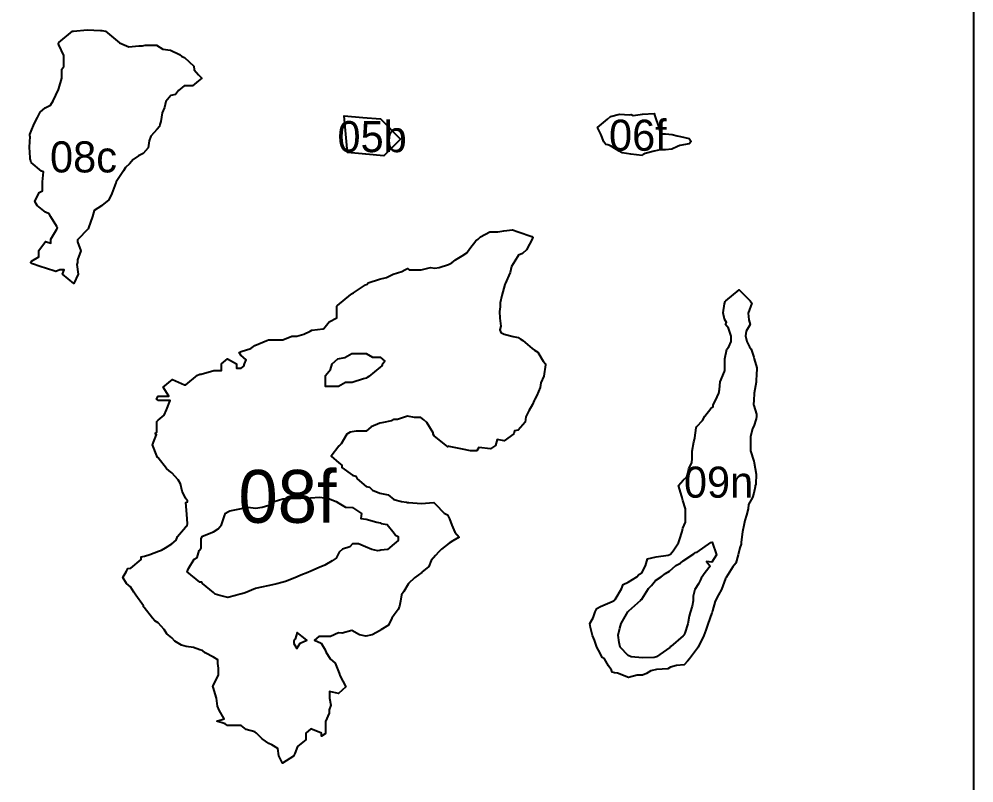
# Model space of a CAD drawing. Header units: millimetres. Extents: x 0 to 500, y 0 to 700.
# Drawn here: x 423.2 to 500, y 252.7 to 314.1 of the extents above; entities that cross this region are included whole.
import ezdxf
from ezdxf.enums import TextEntityAlignment as Align

# ---------------------------------------------------------------- set-up
doc = ezdxf.new("R2010")
doc.units = ezdxf.units.MM
for name, color, linetype in [('CORTE', 1, 'Continuous'), ('GRABADO', 5, 'Continuous'), ('HOJA', 8, 'Continuous')]:
    doc.layers.add(name, color=color, linetype=linetype)

msp = doc.modelspace()

# ---------------------------------------------------------------- linework, layer by layer
at = {"layer": 'CORTE'}
for points in [[(426.346, 312.192), (426.36, 312.236), (427.45, 313.145), (427.518, 313.155), (427.533, 313.157), (427.544, 313.156), (428.647, 313.248), (429.698, 313.205), (429.761, 313.197), (429.829, 313.202), (430.114, 313.143), (430.92, 312.472), (431.08, 312.338), (431.231, 312.212), (431.994, 311.894), (432.797, 311.977), (433.086, 311.977), (433.315, 312.032), (434.229, 312.032), (434.729, 311.707), (435.339, 311.635), (436.077, 311.283), (436.26, 311.109), (436.471, 311.021), (437.224, 310.331), (437.256, 310.028), (437.596, 309.632), (437.87, 309.359), (437.587, 309.156), (437.104, 308.754), (436.455, 308.754), (435.983, 308.389), (435.74, 308.058), (435.36, 307.984), (434.966, 307.482), (434.857, 307.01), (434.673, 306.569), (434.566, 305.883), (434.484, 305.644), (434.455, 305.479), (434.262, 305.271), (433.755, 304.699), (433.638, 304.327), (433.544, 303.777), (433.142, 303.308), (432.77, 303.122), (432.352, 302.828), (432.037, 302.467), (431.724, 302.173), (431.556, 301.916), (430.972, 301.025), (430.966, 301.007), (430.958, 300.984), (430.94, 300.953), (430.624, 300.076), (430.388, 299.584), (429.831, 299.121), (429.803, 299.097), (429.191, 298.732), (429.071, 298.23), (428.741, 297.317), (428.736, 297.306), (428.735, 297.29), (428.708, 297.246), (427.867, 296.369), (427.867, 296.198), (428.116, 295.473), (427.867, 294.747), (427.867, 294.529), (427.797, 294.382), (427.912, 293.609), (427.565, 292.835), (426.65, 293.597), (426.786, 293.938), (426.44, 293.938), (426.113, 293.802), (425.29, 294.077), (424.948, 294.191), (424.165, 294.452), (424.067, 294.534), (424.151, 294.649), (424.761, 294.989), (424.761, 295.497), (425.283, 296.223), (425.71, 296.105), (425.71, 296.42), (426.196, 297.227), (426.255, 297.326), (426.196, 297.424), (425.721, 298.213), (425.577, 298.454), (425.274, 298.58), (424.616, 299.129), (424.432, 299.437), (424.779, 300.16), (425.055, 300.303), (425.055, 301.034), (425.127, 301.82), (424.954, 301.892), (424.136, 302.574), (424.069, 302.809), (424.047, 302.87), (424.047, 302.948), (423.986, 303.81), (424.046, 304.666), (424.036, 304.727), (424.027, 304.828), (424.132, 305.118), (424.362, 305.694), (424.636, 306.207), (424.865, 306.637), (425.271, 306.975), (425.693, 307.21), (425.898, 307.551), (426.33, 308.451), (426.332, 308.455), (426.33, 308.465), (426.354, 308.533), (426.607, 309.379), (426.607, 310.104), (426.762, 310.319), (426.762, 311.204), (426.356, 312.049), (426.328, 312.121), (426.335, 312.178), (426.346, 312.192)], [(449.45, 304.857), (449.314, 306.352), (450.81, 306.216), (450.81, 306.216), (452.251, 306.085), (453.861, 304.475), (452.501, 303.115), (451.06, 303.246), (451.06, 303.246), (449.584, 303.38), (449.45, 304.857), (449.45, 304.857)], [(473.307, 303.143), (472.392, 303.243), (471.686, 303.372), (471.439, 303.508), (470.756, 303.918), (470.527, 304.005), (470.371, 304.044), (470.226, 304.235), (469.964, 304.863), (469.706, 305.404), (470.503, 306.073), (470.758, 306.273), (471.468, 306.462), (472.275, 306.427), (472.412, 306.46), (472.585, 306.371), (473.321, 306.469), (474.277, 306.532), (474.327, 306.337), (474.638, 305.405), (474.767, 304.891), (475.185, 304.891), (475.709, 304.842), (476.124, 304.718), (476.398, 304.677), (477.082, 304.513), (477.237, 304.265), (477.073, 304.079), (476.335, 303.952), (476.138, 303.873), (475.677, 303.658), (475.185, 303.609), (474.755, 303.609), (474.273, 303.493), (473.548, 303.319), (473.376, 303.216), (473.307, 303.143)], [(464.413, 296.622), (464.455, 296.631), (464.518, 296.54), (464.487, 296.48), (464.47, 296.459), (463.992, 295.562), (463.675, 295.264), (463.347, 295.116), (463.049, 294.642), (462.781, 294.214), (462.673, 293.732), (462.267, 292.819), (462.267, 292.807), (462.255, 292.777), (462.012, 291.885), (461.88, 291.282), (461.865, 290.969), (461.812, 290.601), (461.843, 290.056), (461.917, 289.405), (461.855, 289.126), (461.921, 288.907), (462.209, 288.778), (462.925, 288.594), (463.327, 288.491), (463.482, 288.382), (463.689, 288.259), (464.455, 287.621), (464.625, 287.479), (464.899, 287.327), (465.345, 286.584), (465.51, 286.377), (465.527, 286.29), (465.393, 285.397), (465.145, 284.844), (465.1, 284.473), (464.829, 283.829), (464.664, 283.527), (464.599, 283.427), (464.475, 283.106), (464.174, 282.604), (463.952, 282.13), (463.879, 281.68), (463.335, 281.057), (463.033, 280.994), (462.98, 280.742), (462.202, 280.191), (461.623, 280.287), (461.492, 279.814), (461.092, 279.543), (460.168, 279.639), (460.001, 279.387), (459.475, 279.387), (458.834, 279.52), (457.777, 279.741), (457.745, 279.748), (457.642, 279.705), (457.525, 279.802), (456.568, 280.6), (456.496, 280.72), (456.496, 280.772), (456.476, 280.822), (455.971, 281.663), (455.723, 281.87), (455.487, 282.067), (454.993, 282.067), (454.409, 282.164), (453.618, 281.9), (453.31, 281.9), (453.128, 281.799), (452.359, 281.639), (452.201, 281.607), (451.505, 281.316), (451.095, 280.974), (450.279, 280.974), (449.971, 280.91), (449.794, 280.873), (449.538, 280.731), (449.071, 279.954), (448.958, 279.813), (448.936, 279.786), (448.903, 279.745), (448.263, 278.944), (448.892, 278.42), (449.133, 278.22), (449.133, 278.046), (449.991, 277.433), (450.248, 277.341), (450.357, 277.129), (451.102, 276.508), (451.372, 276.444), (451.589, 276.218), (452.2, 275.963), (452.874, 275.851), (453.326, 275.474), (453.947, 275.302), (454.336, 275.237), (454.412, 275.224), (454.514, 275.216), (455.514, 275.132), (456.55, 275.219), (456.68, 275.084), (457.371, 274.363), (457.634, 274.226), (457.806, 273.903), (457.978, 273.403), (458.22, 272.838), (458.576, 272.43), (458.071, 272.14), (457.781, 271.947), (457.163, 271.466), (456.943, 271.252), (456.682, 270.956), (456.331, 270.557), (456.141, 270.081), (455.582, 269.615), (455.564, 269.596), (454.98, 269.171), (454.485, 268.7), (454.469, 268.664), (454.115, 268.072), (453.946, 267.79), (453.842, 267.275), (453.761, 266.87), (453.655, 266.606), (453.352, 266.183), (453.167, 265.926), (452.896, 265.364), (452.278, 264.978), (452.222, 264.931), (451.572, 264.569), (451.068, 264.465), (450.563, 264.569), (449.946, 264.912), (449.168, 264.695), (448.856, 264.747), (448.222, 264.43), (447.288, 264.43), (446.93, 264.134), (447.47, 263.91), (447.802, 263.354), (447.843, 263.216), (448.188, 262.641), (448.592, 262.305), (448.915, 261.495), (448.945, 261.396), (449.004, 261.322), (448.967, 261.292), (449.459, 260.391), (448.865, 259.847), (448.149, 260.026), (448.149, 259.487), (448.248, 258.913), (448.126, 258.542), (448.126, 258.273), (447.828, 257.612), (447.828, 256.71), (447.819, 256.673), (447.81, 256.658), (447.792, 256.616), (447.493, 256.429), (447.493, 256.651), (446.634, 257.008), (446.224, 256.666), (446.224, 256.133), (445.722, 255.717), (445.572, 255.592), (445.343, 255.017), (445.255, 254.798), (444.369, 254.245), (444.06, 254.825), (443.978, 255.436), (443.488, 255.708), (443.248, 255.822), (442.712, 256.205), (442.257, 256.648), (442.136, 256.765), (441.423, 256.963), (441.036, 257.286), (440.271, 257.286), (439.93, 257.286), (439.736, 257.407), (439.074, 257.628), (439.659, 257.823), (439.273, 258.52), (439.129, 258.834), (439.034, 259.464), (438.767, 260.352), (438.758, 260.389), (438.757, 260.4), (438.753, 260.434), (438.775, 260.465), (439.213, 261.351), (439.213, 261.881), (439.165, 262.255), (439.165, 262.551), (438.803, 262.771), (438.139, 263.123), (437.917, 263.308), (437.704, 263.379), (437.184, 263.552), (436.599, 263.622), (436.235, 263.752), (435.693, 264.053), (435.453, 264.32), (435.049, 264.657), (434.847, 264.994), (434.346, 265.55), (434.088, 265.693), (433.908, 265.918), (433.228, 266.77), (433.166, 266.822), (433.166, 266.88), (433.158, 266.904), (432.561, 267.775), (432.396, 268.015), (432.114, 268.426), (431.792, 268.694), (431.499, 269.184), (431.812, 269.706), (431.916, 269.915), (432.141, 269.926), (432.988, 270.632), (432.988, 270.841), (433.263, 270.894), (433.694, 271.032), (434.367, 271.313), (434.608, 271.388), (434.954, 271.587), (435.459, 271.903), (435.79, 272.202), (435.899, 272.489), (436.564, 273.241), (436.663, 273.324), (436.681, 273.391), (436.699, 273.511), (436.65, 274.297), (436.591, 275.233), (436.708, 275.282), (436.725, 275.366), (436.553, 275.581), (436.29, 276.13), (436.148, 276.721), (435.959, 277.036), (435.453, 277.598), (435.243, 277.772), (435.025, 277.955), (434.339, 278.813), (434.29, 278.854), (434.269, 278.906), (434.241, 278.974), (433.886, 279.86), (434.221, 280.695), (434.111, 280.787), (434.236, 280.89), (434.236, 281.748), (434.345, 281.839), (434.845, 282.256), (435.009, 282.667), (435.312, 283.422), (434.366, 283.422), (434.214, 283.549), (434.351, 283.778), (435.207, 283.778), (434.767, 284.508), (435.492, 285.112), (436.467, 284.704), (436.589, 284.704), (437.524, 285.483), (437.645, 285.533), (437.713, 285.562), (437.8, 285.562), (438.829, 285.848), (439.45, 285.848), (439.45, 286.38), (439.943, 286.79), (440.666, 286.389), (440.666, 286.027), (441.036, 286.027), (441.236, 286.194), (441.308, 286.373), (441.445, 286.715), (441.005, 287.084), (440.877, 287.299), (441.034, 287.387), (441.819, 287.606), (442.135, 287.869), (443.097, 288.268), (443.235, 288.307), (443.286, 288.307), (443.327, 288.307), (444.383, 288.307), (445.097, 288.604), (445.499, 288.604), (446.08, 288.765), (446.585, 288.999), (446.724, 289.089), (447.631, 289.197), (447.686, 289.22), (448.112, 289.752), (448.728, 290.094), (448.728, 290.951), (448.739, 290.994), (448.75, 291.041), (448.796, 291.08), (449.847, 291.956), (449.874, 291.989), (449.919, 292.014), (450.082, 292.104), (451.034, 292.74), (451.16, 292.782), (451.261, 292.894), (452.158, 293.193), (452.738, 293.338), (453.262, 293.611), (453.948, 293.825), (454.209, 293.956), (454.413, 294.058), (454.558, 293.937), (455.505, 293.937), (456.268, 294.128), (456.626, 294.072), (456.962, 294.124), (457.711, 294.379), (457.995, 294.498), (458.271, 294.742), (458.809, 295.073), (459.198, 295.327), (459.423, 295.653), (459.908, 296.27), (460.116, 296.423), (460.299, 296.596), (461.053, 296.992), (461.695, 297.011), (462.174, 297.078), (462.867, 297.174), (463.321, 297.012), (464.413, 296.622), (464.413, 296.622)], [(482.301, 278.485), (482.315, 278.47), (482.324, 278.418), (482.488, 277.513), (482.438, 276.693), (482.403, 276.571), (482.403, 276.479), (482.287, 275.973), (482.169, 275.626), (481.873, 275.052), (481.828, 274.715), (481.695, 274.215), (481.559, 273.784), (481.508, 273.513), (481.385, 272.865), (481.279, 272.025), (481.269, 271.943), (481.264, 271.865), (481.176, 271.571), (481.025, 271.004), (480.846, 270.334), (480.612, 270.053), (480.057, 269.193), (480.033, 269.149), (480.021, 269.133), (480.005, 269.096), (479.679, 268.213), (479.446, 267.792), (479.168, 267.29), (478.953, 266.515), (478.927, 266.391), (478.918, 266.369), (478.91, 266.336), (478.594, 265.441), (478.423, 264.954), (478.266, 264.51), (477.836, 263.641), (477.814, 263.593), (477.798, 263.569), (477.744, 263.498), (477.101, 262.64), (476.943, 262.449), (476.695, 262.147), (476.053, 262.098), (475.576, 261.966), (475.379, 261.845), (474.444, 261.78), (474.008, 261.689), (473.639, 261.459), (473.339, 261.32), (472.894, 261.32), (472.206, 261.144), (471.327, 261.482), (471.084, 261.507), (470.881, 261.571), (470.839, 261.729), (470.606, 262.078), (470.273, 262.632), (470.071, 262.754), (469.92, 263.108), (469.661, 263.583), (469.477, 264.144), (469.299, 264.514), (469.142, 265.168), (469.101, 265.48), (469.352, 265.95), (469.514, 266.421), (469.648, 266.682), (469.954, 266.852), (470.898, 267.245), (471.046, 267.328), (471.06, 267.35), (471.077, 267.367), (471.12, 267.429), (471.629, 268.278), (471.766, 268.62), (472.175, 268.825), (472.869, 269.229), (473.038, 269.425), (473.266, 269.561), (473.562, 270.126), (473.733, 270.697), (474.42, 270.84), (475.403, 270.993), (475.517, 271.029), (475.551, 271.047), (475.588, 271.077), (475.809, 271.339), (476.23, 271.983), (476.304, 272.208), (476.53, 272.896), (476.585, 273.15), (476.785, 273.648), (476.785, 274.718), (476.585, 275.383), (476.523, 275.589), (476.517, 275.636), (476.486, 275.714), (476.22, 276.601), (476.605, 277.029), (476.91, 277.283), (476.968, 277.526), (477.066, 277.933), (477.307, 278.454), (477.333, 278.739), (477.333, 279.367), (477.46, 280.106), (477.507, 280.305), (477.538, 280.433), (477.659, 281.237), (477.707, 281.329), (478.156, 281.811), (478.358, 282.181), (478.827, 282.796), (479.015, 282.93), (479.015, 283.086), (479.202, 283.424), (479.461, 284.016), (479.529, 284.328), (479.59, 284.937), (479.922, 285.766), (479.948, 285.843), (479.95, 285.851), (479.948, 285.869), (479.948, 286.78), (480.125, 287.565), (480.277, 287.739), (480.465, 288.171), (480.465, 288.612), (480.249, 289.245), (480.021, 289.54), (480.088, 289.695), (479.921, 289.972), (479.808, 290.474), (479.919, 291.213), (479.989, 291.387), (480.038, 291.455), (481.108, 292.347), (482.005, 291.45), (482.118, 291.261), (481.825, 290.467), (481.877, 289.911), (482.007, 289.541), (481.669, 289.009), (481.618, 288.629), (481.738, 288.18), (481.93, 287.739), (482.08, 287.567), (482.288, 286.917), (482.316, 286.79), (482.527, 286.054), (482.527, 285.842), (482.51, 285.657), (482.477, 284.911), (482.318, 284.015), (482.322, 283.991), (482.315, 283.961), (482.29, 283.485), (482.27, 283.076), (482.287, 283.018), (482.503, 282.327), (482.495, 282.134), (482.476, 281.968), (482.285, 281.377), (482.185, 281.188), (482.029, 280.494), (482.015, 280.287), (482.03, 280.073), (482.03, 279.373), (482.288, 278.554), (482.301, 278.485)], [(445.27, 264.086), (445.27, 263.871), (445.509, 263.469), (445.773, 263.91), (446.313, 264.134), (445.933, 264.448), (445.549, 264.77), (445.388, 264.234), (445.27, 264.086)]]:
    msp.add_lwpolyline(points, close=True, dxfattribs=at)
at = {"layer": 'GRABADO'}
for points in [[(449.937, 287.206), (450.899, 287.206), (451.087, 287.206), (451.594, 286.923), (452.207, 286.924), (452.582, 286.608), (452.369, 286.313), (452.347, 286.219), (452.227, 286.119), (451.31, 285.355), (451.184, 285.292), (451.101, 285.223), (450.886, 285.178), (449.968, 284.872), (449.43, 284.872), (448.864, 284.557), (447.826, 284.557), (447.826, 285.445), (448.211, 285.925), (448.349, 286.388), (448.811, 286.773), (449.364, 286.887), (449.937, 287.206)], [(437.822, 271.549), (437.822, 272.33), (437.929, 272.509), (438.805, 272.875), (439.181, 273.109), (439.454, 273.413), (439.68, 274.162), (439.777, 274.363), (439.872, 274.396), (439.904, 274.435), (440.128, 274.541), (441.048, 274.734), (441.606, 274.85), (442.175, 274.77), (442.724, 274.847), (443.267, 275.017), (443.517, 275.069), (443.696, 275.293), (444.384, 275.522), (445.19, 275.566), (445.509, 275.584), (445.825, 275.567), (446.617, 275.606), (447.33, 275.64), (447.742, 275.606), (448.057, 275.554), (448.676, 275.295), (448.883, 275.17), (449.425, 274.841), (449.98, 274.816), (450.717, 274.338), (450.649, 273.942), (451.083, 273.87), (451.952, 273.653), (452.205, 273.59), (452.311, 273.537), (452.793, 273.444), (453.353, 272.743), (453.443, 272.593), (453.667, 272.499), (453.667, 272.163), (453.339, 271.888), (452.815, 271.452), (452.282, 271.378), (452.197, 271.349), (452.024, 271.321), (451.55, 271.452), (451.039, 271.664), (450.481, 271.898), (449.989, 271.898), (449.767, 271.651), (449.183, 271.456), (448.905, 271.225), (448.671, 270.737), (448.344, 270.533), (447.767, 270.171), (447.307, 269.98), (446.65, 269.706), (446.397, 269.601), (445.825, 269.362), (445.538, 269.243), (444.675, 268.883), (444.418, 268.812), (444.292, 268.777), (443.908, 268.671), (443.301, 268.545), (442.534, 268.384), (442.197, 268.314), (441.34, 267.957), (441.083, 267.886), (440.957, 267.851), (440.576, 267.745), (439.951, 267.572), (439.327, 267.745), (438.93, 267.855), (438.792, 267.97), (437.923, 268.694), (437.854, 268.809), (437.701, 268.809), (436.695, 269.648), (436.802, 269.914), (437.244, 270.652), (437.493, 270.791), (437.66, 271.348), (437.822, 271.549)], [(473.265, 267.455), (473.823, 268.291), (474.067, 268.553), (474.383, 268.939), (474.84, 269.232), (475.172, 269.508), (475.501, 269.691), (476.02, 270.16), (476.388, 270.349), (476.613, 270.536), (477.472, 271.084), (477.601, 271.201), (477.737, 271.236), (478.829, 272.003), (478.93, 272.024), (479.276, 271.015), (478.92, 270.422), (478.486, 270.474), (478.787, 270.097), (478.373, 269.58), (478.053, 269.135), (478, 269.004), (477.834, 268.681), (477.554, 268.214), (477.395, 267.681), (477.395, 267.312), (477.324, 266.869), (477.158, 266.373), (477.098, 266.071), (476.973, 265.446), (476.727, 264.708), (476.656, 264.555), (476.604, 264.487), (475.598, 263.648), (475.558, 263.603), (475.525, 263.558), (474.466, 262.815), (474.264, 262.762), (473.321, 262.73), (472.406, 262.793), (472.165, 262.919), (471.533, 263.577), (471.463, 263.964), (471.359, 264.541), (471.492, 265.098), (471.618, 265.496), (472.144, 266.421), (472.147, 266.433), (472.223, 266.5), (473.186, 267.369), (473.216, 267.41), (473.265, 267.455)]]:
    msp.add_lwpolyline(points, close=True, dxfattribs=at)
at = {"layer": 'HOJA'}
msp.add_lwpolyline([(0, 0), (500, 0), (500, 700), (0, 700)], close=True, dxfattribs=at)

# ---------------------------------------------------------------- texts
at = {"layer": 'GRABADO'}
for s, height, p in [('05b', 2.5, (451.569, 304.666)), ('06f', 2.5, (472.958, 304.78)), ('08c', 2.5, (428.343, 303.035)), ('08f', 4.2536, (444.762, 275.716)), ('09n', 2.5, (479.451, 276.861))]:
    msp.add_text(s, height=height, dxfattribs=at).set_placement(p, align=Align.MIDDLE_CENTER)

doc.saveas('drawing.dxf')
